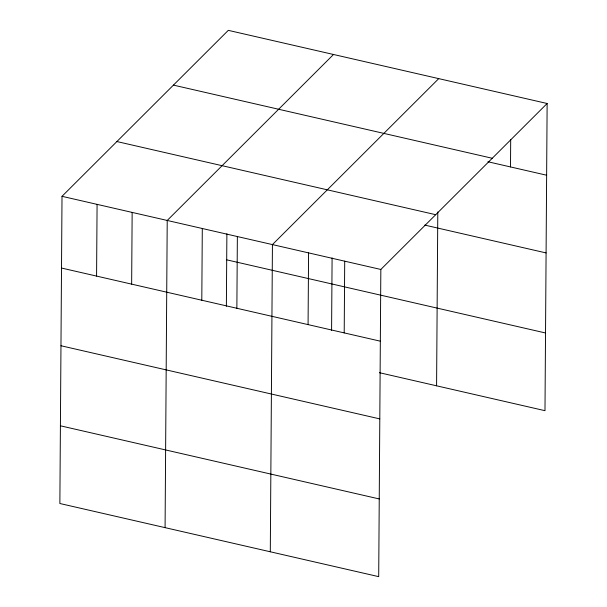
<?xml version="1.0" encoding="UTF-8"?>
<svg xmlns="http://www.w3.org/2000/svg" width="607" height="607" viewBox="0 0 607 607"><rect width="100%" height="100%" fill="white"/><g stroke="black" fill="none" stroke-linecap="round" stroke-linejoin="round"><path stroke-width="0.91" d="M62.013 196.319L59.865 503.507L378.7 576.65L380.839 269.462L547.135 103.494L228.3 30.35L62.013 196.319L380.839 269.462M96.581 276.086L97.082 204.362M131.651 284.137L132.151 212.412M165.081 527.642L167.221 220.455L333.516 54.486M201.797 300.23L202.298 228.498M226.373 306.269L226.881 233.771M236.867 308.273L237.367 236.548M270.297 551.778L272.437 244.591L438.732 78.629M308.075 324.608L308.576 252.884M331.589 330.405L332.097 257.907M344.207 332.902L344.708 261.169M436.585 385.817L437.799 211.949M510.502 166.933L510.692 139.564M547.135 103.494L544.987 410.681L379.367 372.683M173.427 85.117L492.262 158.268M487.914 161.75L546.634 175.218M116.885 141.545L435.72 214.696M424.771 225.091L546.095 252.922M226.699 259.834L545.534 332.977M61.512 268.044L380.339 341.187M60.966 345.747L379.8 418.891M60.404 425.803L379.238 498.946"/></g></svg>
